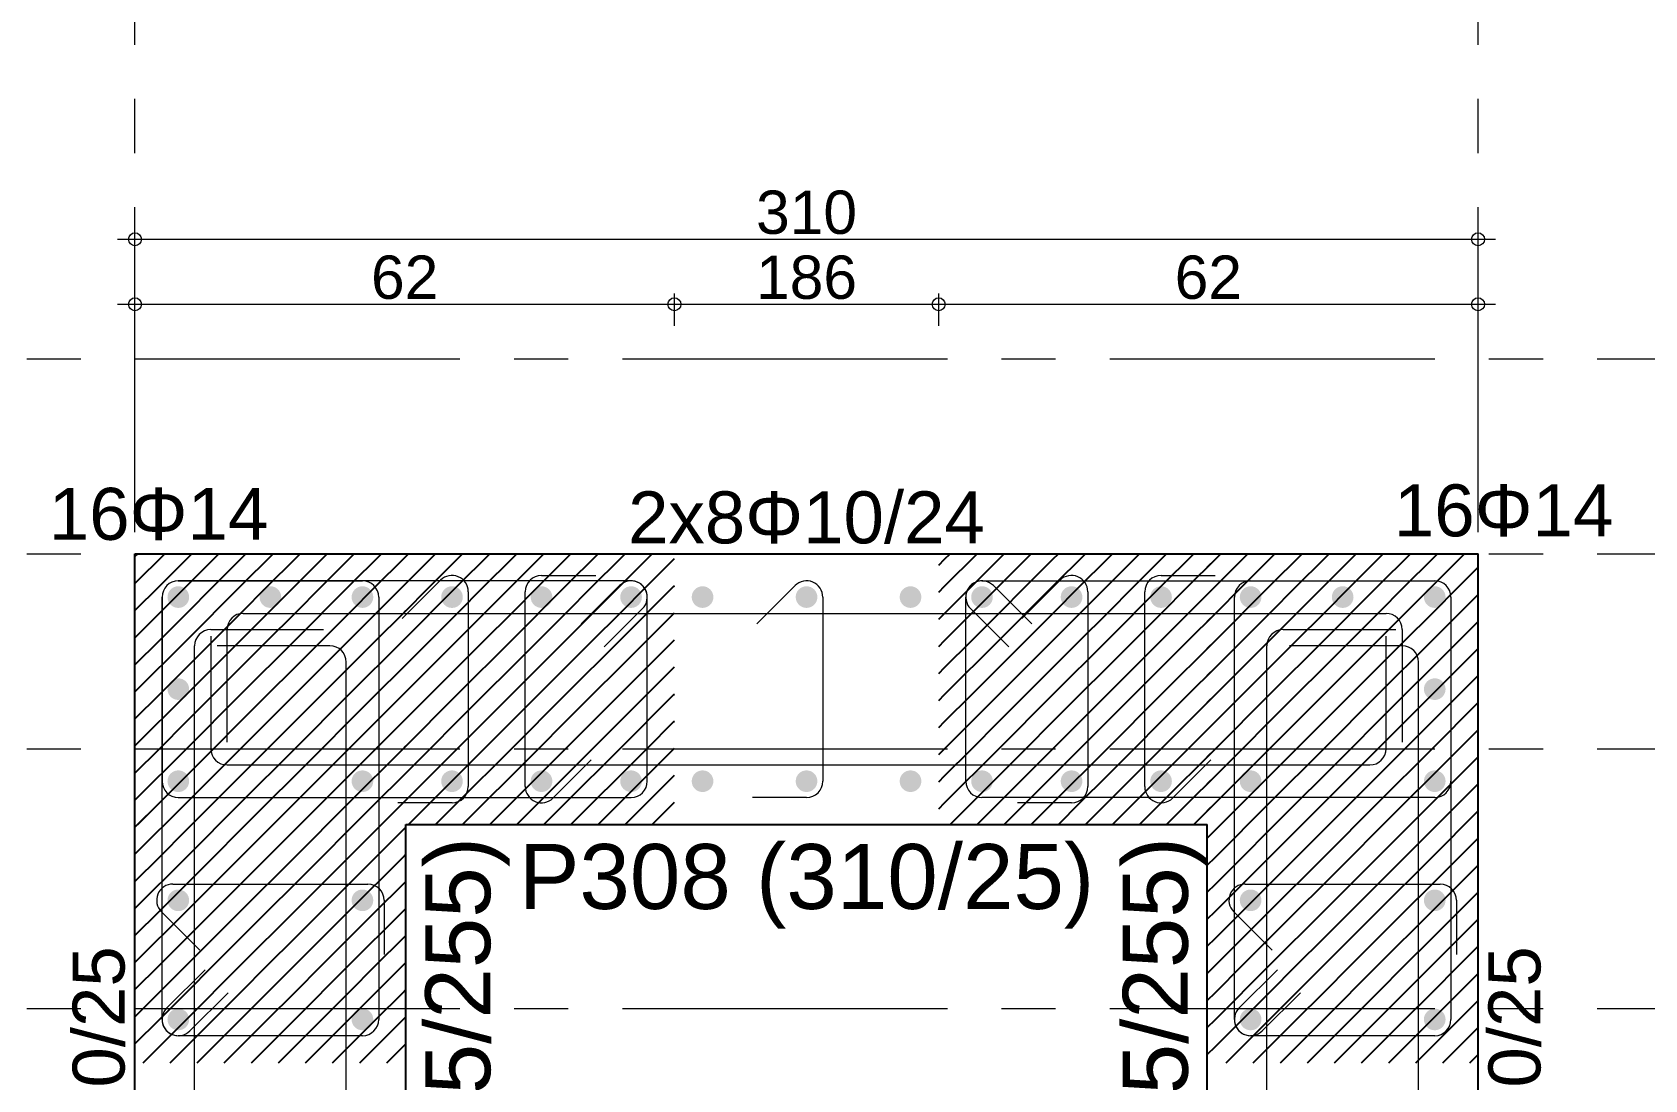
# Model space of a CAD drawing. Header units: millimetres. Extents: x 2232 to 85269, y -3593 to 5869.
# Drawn here: x 34638 to 35010.2, y 4616.7 to 4858.6 of the extents above; entities that cross this region are included whole.
import ezdxf

# ---------------------------------------------------------------- set-up
doc = ezdxf.new("R2010")
doc.units = ezdxf.units.MM
doc.linetypes.add('CENTER2', pattern=[112.5, 75, -12.5, 12.5, -12.5])
doc.linetypes.add('DASHDOT2', pattern=[12.7, 6.35, -3.175, 0, -3.175])
doc.layers.add('aks', color=251, linetype='DASHDOT2', lineweight=35)
for name, color, linetype in [('Donatı Yazısı', 7, 'Continuous'), ('Donatı Çizgisi', 7, 'Continuous'), ('Kolon', 7, 'Continuous'), ('Ölçülendirme', 7, 'Continuous')]:
    doc.layers.add(name, color=color, linetype=linetype)
doc.styles.add('arial_1_18', font='arial.ttf', dxfattribs={"height": 0.2})

# ---------------------------------------------------------------- blocks, each defined once
blk = doc.blocks.new('IDE999Entity7000')
at = {"layer": 'aks', "color": 250, "linetype": 'CENTER2', "lineweight": 5}
blk.add_lwpolyline([(26135.63, 200), (26135.63, 2530)], dxfattribs=at)
blk = doc.blocks.new('IDE999Entity7002')
at = {"layer": 'aks', "color": 250, "linetype": 'CENTER2', "lineweight": 5}
blk.add_lwpolyline([(25825.63, 200), (25825.63, 2530)], dxfattribs=at)
blk = doc.blocks.new('IDE999Entity7029')
at = {"layer": 'aks', "color": 250, "linetype": 'CENTER2', "lineweight": 5}
blk.add_lwpolyline([(24025.63, 1725), (27285.63, 1725)], dxfattribs=at)
blk = doc.blocks.new('IDE999Entity7031')
at = {"layer": 'aks', "color": 250, "linetype": 'CENTER2', "lineweight": 5}
blk.add_lwpolyline([(24025.63, 1770), (27285.63, 1770)], dxfattribs=at)
blk = doc.blocks.new('IDE999Entity7032')
at = {"layer": 'aks', "color": 250, "linetype": 'CENTER2', "lineweight": 5}
blk.add_lwpolyline([(24025.63, 1665), (27285.63, 1665)], dxfattribs=at)
blk = doc.blocks.new('IDE999Entity7033')
at = {"layer": 'aks', "color": 250, "linetype": 'CENTER2', "lineweight": 5}
blk.add_lwpolyline([(24025.63, 1815), (27285.63, 1815)], dxfattribs=at)

msp = doc.modelspace()

# ---------------------------------------------------------------- hatches: boundary and pattern name
at = {"layer": 'Donatı Çizgisi', "linetype": 'Continuous', "lineweight": 5}
h = msp.add_hatch(color=5, dxfattribs=at)
edge = h.paths.add_edge_path(flags=0)
edge.add_arc((34671.73, 4728.17), 2.5, 0, 360)
h = msp.add_hatch(color=5, dxfattribs=at)
edge = h.paths.add_edge_path(flags=0)
edge.add_arc((34692.98, 4728.17), 2.5, 0, 360)
h = msp.add_hatch(color=5, dxfattribs=at)
edge = h.paths.add_edge_path(flags=0)
edge.add_arc((34714.23, 4728.17), 2.5, 0, 360)
h = msp.add_hatch(color=5, dxfattribs=at)
edge = h.paths.add_edge_path(flags=0)
edge.add_arc((34734.9, 4728.17), 2.5, 0, 360)
h = msp.add_hatch(color=5, dxfattribs=at)
edge = h.paths.add_edge_path(flags=0)
edge.add_arc((34755.56, 4728.17), 2.5, 0, 360)
h = msp.add_hatch(color=5, dxfattribs=at)
edge = h.paths.add_edge_path(flags=0)
edge.add_arc((34776.23, 4728.17), 2.5, 0, 360)
h = msp.add_hatch(color=5, dxfattribs=at)
edge = h.paths.add_edge_path(flags=0)
edge.add_arc((34792.73, 4728.17), 2.5, 0, 360)
h = msp.add_hatch(color=5, dxfattribs=at)
edge = h.paths.add_edge_path(flags=0)
edge.add_arc((34816.73, 4728.17), 2.5, 0, 360)
h = msp.add_hatch(color=5, dxfattribs=at)
edge = h.paths.add_edge_path(flags=0)
edge.add_arc((34840.73, 4728.17), 2.5, 0, 360)
h = msp.add_hatch(color=5, dxfattribs=at)
edge = h.paths.add_edge_path(flags=0)
edge.add_arc((34857.23, 4728.17), 2.5, 0, 360)
h = msp.add_hatch(color=5, dxfattribs=at)
edge = h.paths.add_edge_path(flags=0)
edge.add_arc((34877.9, 4728.17), 2.5, 0, 360)
h = msp.add_hatch(color=5, dxfattribs=at)
edge = h.paths.add_edge_path(flags=0)
edge.add_arc((34898.56, 4728.17), 2.5, 0, 360)
h = msp.add_hatch(color=5, dxfattribs=at)
edge = h.paths.add_edge_path(flags=0)
edge.add_arc((34919.23, 4728.17), 2.5, 0, 360)
h = msp.add_hatch(color=5, dxfattribs=at)
edge = h.paths.add_edge_path(flags=0)
edge.add_arc((34940.48, 4728.17), 2.5, 0, 360)
h = msp.add_hatch(color=5, dxfattribs=at)
edge = h.paths.add_edge_path(flags=0)
edge.add_arc((34961.73, 4728.17), 2.5, 0, 360)
h = msp.add_hatch(color=5, dxfattribs=at)
edge = h.paths.add_edge_path(flags=0)
edge.add_arc((34671.73, 4706.92), 2.5, 0, 360)
h = msp.add_hatch(color=5, dxfattribs=at)
edge = h.paths.add_edge_path(flags=0)
edge.add_arc((34961.73, 4706.92), 2.5, 0, 360)
h = msp.add_hatch(color=5, dxfattribs=at)
edge = h.paths.add_edge_path(flags=0)
edge.add_arc((34671.73, 4685.67), 2.5, 0, 360)
h = msp.add_hatch(color=5, dxfattribs=at)
edge = h.paths.add_edge_path(flags=0)
edge.add_arc((34714.23, 4685.67), 2.5, 0, 360)
h = msp.add_hatch(color=5, dxfattribs=at)
edge = h.paths.add_edge_path(flags=0)
edge.add_arc((34734.9, 4685.67), 2.5, 0, 360)
h = msp.add_hatch(color=5, dxfattribs=at)
edge = h.paths.add_edge_path(flags=0)
edge.add_arc((34755.56, 4685.67), 2.5, 0, 360)
h = msp.add_hatch(color=5, dxfattribs=at)
edge = h.paths.add_edge_path(flags=0)
edge.add_arc((34776.23, 4685.67), 2.5, 0, 360)
h = msp.add_hatch(color=5, dxfattribs=at)
edge = h.paths.add_edge_path(flags=0)
edge.add_arc((34792.73, 4685.67), 2.5, 0, 360)
h = msp.add_hatch(color=5, dxfattribs=at)
edge = h.paths.add_edge_path(flags=0)
edge.add_arc((34816.73, 4685.67), 2.5, 0, 360)
h = msp.add_hatch(color=5, dxfattribs=at)
edge = h.paths.add_edge_path(flags=0)
edge.add_arc((34840.73, 4685.67), 2.5, 0, 360)
h = msp.add_hatch(color=5, dxfattribs=at)
edge = h.paths.add_edge_path(flags=0)
edge.add_arc((34857.23, 4685.67), 2.5, 0, 360)
h = msp.add_hatch(color=5, dxfattribs=at)
edge = h.paths.add_edge_path(flags=0)
edge.add_arc((34877.9, 4685.67), 2.5, 0, 360)
h = msp.add_hatch(color=5, dxfattribs=at)
edge = h.paths.add_edge_path(flags=0)
edge.add_arc((34898.56, 4685.67), 2.5, 0, 360)
h = msp.add_hatch(color=5, dxfattribs=at)
edge = h.paths.add_edge_path(flags=0)
edge.add_arc((34919.23, 4685.67), 2.5, 0, 360)
h = msp.add_hatch(color=5, dxfattribs=at)
edge = h.paths.add_edge_path(flags=0)
edge.add_arc((34961.73, 4685.67), 2.5, 0, 360)
h = msp.add_hatch(color=5, dxfattribs=at)
edge = h.paths.add_edge_path(flags=0)
edge.add_arc((34671.73, 4658.17), 2.5, 0, 360)
h = msp.add_hatch(color=5, dxfattribs=at)
edge = h.paths.add_edge_path(flags=0)
edge.add_arc((34714.23, 4658.17), 2.5, 0, 360)
h = msp.add_hatch(color=5, dxfattribs=at)
edge = h.paths.add_edge_path(flags=0)
edge.add_arc((34919.23, 4658.17), 2.5, 0, 360)
h = msp.add_hatch(color=5, dxfattribs=at)
edge = h.paths.add_edge_path(flags=0)
edge.add_arc((34961.73, 4658.17), 2.5, 0, 360)
h = msp.add_hatch(color=5, dxfattribs=at)
edge = h.paths.add_edge_path(flags=0)
edge.add_arc((34671.73, 4630.67), 2.5, 0, 360)
h = msp.add_hatch(color=5, dxfattribs=at)
edge = h.paths.add_edge_path(flags=0)
edge.add_arc((34714.23, 4630.67), 2.5, 0, 360)
h = msp.add_hatch(color=5, dxfattribs=at)
edge = h.paths.add_edge_path(flags=0)
edge.add_arc((34919.23, 4630.67), 2.5, 0, 360)
h = msp.add_hatch(color=5, dxfattribs=at)
edge = h.paths.add_edge_path(flags=0)
edge.add_arc((34961.73, 4630.67), 2.5, 0, 360)

# ---------------------------------------------------------------- linework, layer by layer
at = {"layer": 'Donatı Çizgisi', "color": 5, "linetype": 'Continuous', "lineweight": 5}
for points in [[(34776.23, 4731.92), (34671.73, 4731.92)], [(34671.73, 4731.92), (34714.23, 4731.92)], [(34773.58, 4730.82), (34764.74, 4721.98)], [(34857.23, 4731.92), (34961.73, 4731.92)], [(34859.88, 4730.82), (34868.72, 4721.98)], [(34919.23, 4731.92), (34961.73, 4731.92)], [(34667.98, 4728.17), (34667.98, 4685.67)], [(34667.98, 4630.67), (34667.98, 4728.17)], [(34717.98, 4728.17), (34717.98, 4630.67)], [(34779.98, 4685.67), (34779.98, 4728.17)], [(34853.48, 4685.67), (34853.48, 4728.17)], [(34915.48, 4630.67), (34915.48, 4728.17)], [(34965.48, 4728.17), (34965.48, 4685.67)], [(34965.48, 4728.17), (34965.48, 4630.67)], [(34770.04, 4716.67), (34778.88, 4725.51)], [(34863.42, 4716.67), (34854.58, 4725.51)], [(34671.73, 4681.92), (34776.23, 4681.92)], [(34961.73, 4681.92), (34857.23, 4681.92)], [(34669.08, 4633.32), (34677.92, 4642.16)], [(34916.58, 4633.32), (34925.42, 4642.16)], [(34683.22, 4636.85), (34674.38, 4628.01)], [(34930.72, 4636.85), (34921.88, 4628.01)], [(34714.23, 4626.92), (34671.73, 4626.92)], [(34961.73, 4626.92), (34919.23, 4626.92)]]:
    msp.add_lwpolyline(points, dxfattribs=at)
at = {"layer": 'Donatı Çizgisi', "color": 1, "linetype": 'Continuous', "lineweight": 5}
for points in [[(34723.41, 4723.23), (34732.24, 4732.07)], [(34755.56, 4733.17), (34768.06, 4733.17)], [(34805.24, 4721.98), (34814.08, 4730.82)], [(34866.41, 4723.23), (34875.24, 4732.07)], [(34898.56, 4733.17), (34911.06, 4733.17)], [(34738.65, 4729.42), (34738.65, 4684.42)], [(34751.81, 4684.42), (34751.81, 4729.42)], [(34820.48, 4728.17), (34820.48, 4685.67)], [(34881.65, 4729.42), (34881.65, 4684.42)], [(34894.81, 4684.42), (34894.81, 4729.42)], [(34686.73, 4724.42), (34950.48, 4724.42)], [(34679.23, 4720.67), (34705.23, 4720.67)], [(34682.98, 4694.67), (34682.98, 4720.67)], [(34926.73, 4720.67), (34952.73, 4720.67)], [(34954.23, 4720.67), (34954.23, 4694.67)], [(34675.48, 4504.42), (34675.48, 4716.92)], [(34679.23, 4719.17), (34679.23, 4693.17)], [(34706.73, 4716.92), (34680.73, 4716.92)], [(34922.98, 4504.42), (34922.98, 4716.92)], [(34954.23, 4716.92), (34928.23, 4716.92)], [(34950.48, 4693.17), (34950.48, 4719.17)], [(34710.48, 4500.67), (34710.48, 4713.17)], [(34957.98, 4500.67), (34957.98, 4713.17)], [(34767.05, 4690.6), (34758.21, 4681.76)], [(34910.05, 4690.6), (34901.21, 4681.76)], [(34682.98, 4689.42), (34946.73, 4689.42)], [(34734.9, 4680.67), (34722.4, 4680.67)], [(34816.73, 4681.92), (34804.23, 4681.92)], [(34877.9, 4680.67), (34865.4, 4680.67)], [(34670.48, 4661.92), (34715.48, 4661.92)], [(34917.98, 4661.92), (34962.98, 4661.92)], [(34719.23, 4658.17), (34719.23, 4645.67)], [(34966.73, 4658.17), (34966.73, 4645.67)], [(34676.67, 4646.67), (34667.83, 4655.51)], [(34924.17, 4646.67), (34915.33, 4655.51)]]:
    msp.add_lwpolyline(points, dxfattribs=at)
at = {"layer": 'Donatı Çizgisi', "color": 5, "linetype": 'Continuous', "lineweight": 5}
for centre, start, end in [((34671.73, 4728.17), 90, 180), ((34671.73, 4728.17), 90, 180), ((34714.23, 4728.17), 0, 90), ((34776.23, 4728.17), 0, 135), ((34776.23, 4728.17), 315, 90), ((34857.23, 4728.17), 90, 225), ((34857.23, 4728.17), 45, 180), ((34919.23, 4728.17), 90, 180), ((34961.73, 4728.17), 0, 90), ((34961.73, 4728.17), 0, 90), ((34671.73, 4685.67), 180, 270), ((34776.23, 4685.67), 270, 0), ((34857.23, 4685.67), 180, 270), ((34961.73, 4685.67), 270, 0), ((34671.73, 4630.67), 135, 270), ((34671.73, 4630.67), 180, 315), ((34714.23, 4630.67), 270, 0), ((34919.23, 4630.67), 135, 270), ((34919.23, 4630.67), 180, 315), ((34961.73, 4630.67), 270, 0)]:
    msp.add_arc(centre, 3.75, start, end, dxfattribs=at)
at = {"layer": 'Donatı Çizgisi', "color": 1, "linetype": 'Continuous', "lineweight": 5}
for centre, start, end in [((34734.9, 4729.42), 0, 135), ((34755.56, 4729.42), 90, 180), ((34816.73, 4728.17), 0, 135), ((34877.9, 4729.42), 0, 135), ((34898.56, 4729.42), 90, 180), ((34686.73, 4720.67), 90, 180), ((34950.48, 4720.67), 0, 90), ((34679.23, 4716.92), 90, 180), ((34926.73, 4716.92), 90, 180), ((34706.73, 4713.17), 0, 90), ((34954.23, 4713.17), 0, 90), ((34682.98, 4693.17), 180, 270), ((34946.73, 4693.17), 270, 0), ((34734.9, 4684.42), 270, 0), ((34755.56, 4684.42), 180, 315), ((34816.73, 4685.67), 270, 0), ((34877.9, 4684.42), 270, 0), ((34898.56, 4684.42), 180, 315), ((34670.48, 4658.17), 90, 225), ((34715.48, 4658.17), 0, 90), ((34917.98, 4658.17), 90, 225), ((34962.98, 4658.17), 0, 90)]:
    msp.add_arc(centre, 3.75, start, end, dxfattribs=at)
at = {"layer": 'Kolon', "color": 251, "linetype": 'Continuous', "lineweight": -3}
for points in [[(34661.73, 4731.3), (34668.6, 4738.17)], [(34661.73, 4737.55), (34662.35, 4738.17)], [(34661.73, 4731.3), (34668.6, 4738.17)], [(34661.73, 4737.55), (34662.35, 4738.17)], [(34673.6, 4730.67), (34681.1, 4738.17)], [(34673.6, 4736.92), (34674.85, 4738.17)], [(34673.6, 4730.67), (34681.1, 4738.17)], [(34673.6, 4736.92), (34674.85, 4738.17)], [(34686.1, 4730.67), (34693.6, 4738.17)], [(34686.1, 4736.92), (34687.35, 4738.17)], [(34686.1, 4730.67), (34693.6, 4738.17)], [(34686.1, 4736.92), (34687.35, 4738.17)], [(34698.6, 4730.67), (34706.1, 4738.17)], [(34698.6, 4736.92), (34699.85, 4738.17)], [(34698.6, 4730.67), (34706.1, 4738.17)], [(34698.6, 4736.92), (34699.85, 4738.17)], [(34711.1, 4730.67), (34718.6, 4738.17)], [(34711.1, 4736.92), (34712.35, 4738.17)], [(34711.1, 4730.67), (34718.6, 4738.17)], [(34711.1, 4736.92), (34712.35, 4738.17)], [(34723.6, 4730.67), (34731.1, 4738.17)], [(34723.6, 4736.92), (34724.85, 4738.17)], [(34736.1, 4730.67), (34743.6, 4738.17)], [(34736.1, 4736.92), (34737.35, 4738.17)], [(34748.6, 4730.67), (34756.1, 4738.17)], [(34748.6, 4736.92), (34749.85, 4738.17)], [(34761.1, 4730.67), (34768.6, 4738.17)], [(34761.1, 4736.92), (34762.35, 4738.17)], [(34773.6, 4730.67), (34781.1, 4738.17)], [(34773.6, 4736.92), (34774.85, 4738.17)], [(34848.6, 4730.67), (34856.1, 4738.17)], [(34848.6, 4736.92), (34849.85, 4738.17)], [(34861.1, 4730.67), (34868.6, 4738.17)], [(34861.1, 4736.92), (34862.35, 4738.17)], [(34873.6, 4730.67), (34881.1, 4738.17)], [(34873.6, 4736.92), (34874.85, 4738.17)], [(34886.1, 4730.67), (34893.6, 4738.17)], [(34886.1, 4736.92), (34887.35, 4738.17)], [(34898.6, 4730.67), (34906.1, 4738.17)], [(34898.6, 4736.92), (34899.85, 4738.17)], [(34911.1, 4730.67), (34918.6, 4738.17)], [(34911.1, 4736.92), (34912.35, 4738.17)], [(34911.1, 4730.67), (34918.6, 4738.17)], [(34911.1, 4736.92), (34912.35, 4738.17)], [(34923.6, 4730.67), (34931.1, 4738.17)], [(34923.6, 4736.92), (34924.85, 4738.17)], [(34923.6, 4730.67), (34931.1, 4738.17)], [(34923.6, 4736.92), (34924.85, 4738.17)], [(34936.1, 4730.67), (34943.6, 4738.17)], [(34936.1, 4736.92), (34937.35, 4738.17)], [(34936.1, 4730.67), (34943.6, 4738.17)], [(34936.1, 4736.92), (34937.35, 4738.17)], [(34948.6, 4730.67), (34956.1, 4738.17)], [(34948.6, 4736.92), (34949.85, 4738.17)], [(34948.6, 4730.67), (34956.1, 4738.17)], [(34948.6, 4736.92), (34949.85, 4738.17)], [(34961.1, 4730.67), (34968.6, 4738.17)], [(34961.1, 4736.92), (34962.35, 4738.17)], [(34961.1, 4730.67), (34968.6, 4738.17)], [(34961.1, 4736.92), (34962.35, 4738.17)], [(34667.35, 4730.67), (34673.6, 4736.92)], [(34667.35, 4730.67), (34673.6, 4736.92)], [(34679.85, 4730.67), (34686.1, 4736.92)], [(34679.85, 4730.67), (34686.1, 4736.92)], [(34692.35, 4730.67), (34698.6, 4736.92)], [(34692.35, 4730.67), (34698.6, 4736.92)], [(34704.85, 4730.67), (34711.1, 4736.92)], [(34704.85, 4730.67), (34711.1, 4736.92)], [(34717.35, 4730.67), (34723.6, 4736.92)], [(34717.35, 4730.67), (34723.6, 4736.92)], [(34723.6, 4736.92), (34724.23, 4737.55)], [(34729.85, 4730.67), (34736.1, 4736.92)], [(34742.35, 4730.67), (34748.6, 4736.92)], [(34754.85, 4730.67), (34761.1, 4736.92)], [(34767.35, 4730.67), (34773.6, 4736.92)], [(34779.85, 4730.67), (34786.1, 4736.92)], [(34786.1, 4736.92), (34786.23, 4737.05)], [(34847.23, 4735.55), (34848.6, 4736.92)], [(34854.85, 4730.67), (34861.1, 4736.92)], [(34867.35, 4730.67), (34873.6, 4736.92)], [(34879.85, 4730.67), (34886.1, 4736.92)], [(34892.35, 4730.67), (34898.6, 4736.92)], [(34904.85, 4730.67), (34911.1, 4736.92)], [(34909.23, 4735.05), (34911.1, 4736.92)], [(34917.35, 4730.67), (34923.6, 4736.92)], [(34917.35, 4730.67), (34923.6, 4736.92)], [(34929.85, 4730.67), (34936.1, 4736.92)], [(34929.85, 4730.67), (34936.1, 4736.92)], [(34942.35, 4730.67), (34948.6, 4736.92)], [(34942.35, 4730.67), (34948.6, 4736.92)], [(34954.85, 4730.67), (34961.1, 4736.92)], [(34954.85, 4730.67), (34961.1, 4736.92)], [(34967.35, 4730.67), (34971.73, 4735.05)], [(34967.35, 4730.67), (34971.73, 4735.05)], [(34661.73, 4718.8), (34673.6, 4730.67)], [(34661.73, 4725.05), (34667.35, 4730.67)], [(34661.73, 4718.8), (34673.6, 4730.67)], [(34661.73, 4725.05), (34667.35, 4730.67)], [(34673.6, 4718.17), (34686.1, 4730.67)], [(34673.6, 4724.42), (34679.85, 4730.67)], [(34673.6, 4718.17), (34686.1, 4730.67)], [(34673.6, 4724.42), (34679.85, 4730.67)], [(34686.1, 4718.17), (34698.6, 4730.67)], [(34686.1, 4724.42), (34692.35, 4730.67)], [(34686.1, 4718.17), (34698.6, 4730.67)], [(34686.1, 4724.42), (34692.35, 4730.67)], [(34698.6, 4718.17), (34711.1, 4730.67)], [(34698.6, 4724.42), (34704.85, 4730.67)], [(34698.6, 4718.17), (34711.1, 4730.67)], [(34698.6, 4724.42), (34704.85, 4730.67)], [(34711.1, 4718.17), (34723.6, 4730.67)], [(34711.1, 4724.42), (34717.35, 4730.67)], [(34711.1, 4718.17), (34723.6, 4730.67)], [(34711.1, 4724.42), (34717.35, 4730.67)], [(34723.6, 4730.67), (34724.23, 4731.3)], [(34723.6, 4718.17), (34736.1, 4730.67)], [(34723.6, 4724.42), (34729.85, 4730.67)], [(34736.1, 4718.17), (34748.6, 4730.67)], [(34736.1, 4724.42), (34742.35, 4730.67)], [(34748.6, 4718.17), (34761.1, 4730.67)], [(34748.6, 4724.42), (34754.85, 4730.67)], [(34761.1, 4718.17), (34773.6, 4730.67)], [(34761.1, 4724.42), (34767.35, 4730.67)], [(34773.6, 4718.17), (34786.1, 4730.67)], [(34773.6, 4724.42), (34779.85, 4730.67)], [(34786.1, 4730.67), (34786.23, 4730.8)], [(34847.23, 4729.3), (34848.6, 4730.67)], [(34848.6, 4718.17), (34861.1, 4730.67)], [(34848.6, 4724.42), (34854.85, 4730.67)], [(34861.1, 4718.17), (34873.6, 4730.67)], [(34861.1, 4724.42), (34867.35, 4730.67)], [(34873.6, 4718.17), (34886.1, 4730.67)], [(34873.6, 4724.42), (34879.85, 4730.67)], [(34886.1, 4718.17), (34898.6, 4730.67)], [(34886.1, 4724.42), (34892.35, 4730.67)], [(34898.6, 4718.17), (34911.1, 4730.67)], [(34898.6, 4724.42), (34904.85, 4730.67)], [(34909.23, 4728.8), (34911.1, 4730.67)], [(34911.1, 4718.17), (34923.6, 4730.67)], [(34911.1, 4724.42), (34917.35, 4730.67)], [(34911.1, 4718.17), (34923.6, 4730.67)], [(34911.1, 4724.42), (34917.35, 4730.67)], [(34923.6, 4718.17), (34936.1, 4730.67)], [(34923.6, 4724.42), (34929.85, 4730.67)], [(34923.6, 4718.17), (34936.1, 4730.67)], [(34923.6, 4724.42), (34929.85, 4730.67)], [(34936.1, 4718.17), (34948.6, 4730.67)], [(34936.1, 4724.42), (34942.35, 4730.67)], [(34936.1, 4718.17), (34948.6, 4730.67)], [(34936.1, 4724.42), (34942.35, 4730.67)], [(34948.6, 4718.17), (34961.1, 4730.67)], [(34948.6, 4724.42), (34954.85, 4730.67)], [(34948.6, 4718.17), (34961.1, 4730.67)], [(34948.6, 4724.42), (34954.85, 4730.67)], [(34961.1, 4724.42), (34967.35, 4730.67)], [(34961.1, 4724.42), (34967.35, 4730.67)], [(34961.1, 4718.17), (34971.73, 4728.8)], [(34961.1, 4718.17), (34971.73, 4728.8)], [(34667.35, 4718.17), (34673.6, 4724.42)], [(34667.35, 4718.17), (34673.6, 4724.42)], [(34679.85, 4718.17), (34686.1, 4724.42)], [(34679.85, 4718.17), (34686.1, 4724.42)], [(34692.35, 4718.17), (34698.6, 4724.42)], [(34692.35, 4718.17), (34698.6, 4724.42)], [(34704.85, 4718.17), (34711.1, 4724.42)], [(34704.85, 4718.17), (34711.1, 4724.42)], [(34717.35, 4718.17), (34723.6, 4724.42)], [(34717.35, 4718.17), (34723.6, 4724.42)], [(34723.6, 4724.42), (34724.23, 4725.05)], [(34729.85, 4718.17), (34736.1, 4724.42)], [(34742.35, 4718.17), (34748.6, 4724.42)], [(34754.85, 4718.17), (34761.1, 4724.42)], [(34767.35, 4718.17), (34773.6, 4724.42)], [(34779.85, 4718.17), (34786.1, 4724.42)], [(34786.1, 4724.42), (34786.23, 4724.55)], [(34847.23, 4723.05), (34848.6, 4724.42)], [(34854.85, 4718.17), (34861.1, 4724.42)], [(34867.35, 4718.17), (34873.6, 4724.42)], [(34879.85, 4718.17), (34886.1, 4724.42)], [(34892.35, 4718.17), (34898.6, 4724.42)], [(34904.85, 4718.17), (34911.1, 4724.42)], [(34909.23, 4722.55), (34911.1, 4724.42)], [(34917.35, 4718.17), (34923.6, 4724.42)], [(34917.35, 4718.17), (34923.6, 4724.42)], [(34929.85, 4718.17), (34936.1, 4724.42)], [(34929.85, 4718.17), (34936.1, 4724.42)], [(34942.35, 4718.17), (34948.6, 4724.42)], [(34942.35, 4718.17), (34948.6, 4724.42)], [(34954.85, 4718.17), (34961.1, 4724.42)], [(34954.85, 4718.17), (34961.1, 4724.42)], [(34967.35, 4718.17), (34971.73, 4722.55)], [(34967.35, 4718.17), (34971.73, 4722.55)], [(34661.73, 4706.3), (34673.6, 4718.17)], [(34661.73, 4712.55), (34667.35, 4718.17)], [(34661.73, 4706.3), (34673.6, 4718.17)], [(34661.73, 4712.55), (34667.35, 4718.17)], [(34673.6, 4705.67), (34686.1, 4718.17)], [(34673.6, 4711.92), (34679.85, 4718.17)], [(34673.6, 4705.67), (34686.1, 4718.17)], [(34673.6, 4711.92), (34679.85, 4718.17)], [(34686.1, 4705.67), (34698.6, 4718.17)], [(34686.1, 4711.92), (34692.35, 4718.17)], [(34686.1, 4705.67), (34698.6, 4718.17)], [(34686.1, 4711.92), (34692.35, 4718.17)], [(34698.6, 4705.67), (34711.1, 4718.17)], [(34698.6, 4711.92), (34704.85, 4718.17)], [(34698.6, 4705.67), (34711.1, 4718.17)], [(34698.6, 4711.92), (34704.85, 4718.17)], [(34711.1, 4705.67), (34723.6, 4718.17)], [(34711.1, 4711.92), (34717.35, 4718.17)], [(34711.1, 4705.67), (34723.6, 4718.17)], [(34711.1, 4711.92), (34717.35, 4718.17)], [(34723.6, 4718.17), (34724.23, 4718.8)], [(34723.6, 4705.67), (34736.1, 4718.17)], [(34723.6, 4711.92), (34729.85, 4718.17)], [(34736.1, 4705.67), (34748.6, 4718.17)], [(34736.1, 4711.92), (34742.35, 4718.17)], [(34748.6, 4705.67), (34761.1, 4718.17)], [(34748.6, 4711.92), (34754.85, 4718.17)], [(34761.1, 4705.67), (34773.6, 4718.17)], [(34761.1, 4711.92), (34767.35, 4718.17)], [(34773.6, 4705.67), (34786.1, 4718.17)], [(34773.6, 4711.92), (34779.85, 4718.17)], [(34786.1, 4718.17), (34786.23, 4718.3)], [(34847.23, 4716.8), (34848.6, 4718.17)], [(34848.6, 4705.67), (34861.1, 4718.17)], [(34848.6, 4711.92), (34854.85, 4718.17)], [(34861.1, 4705.67), (34873.6, 4718.17)], [(34861.1, 4711.92), (34867.35, 4718.17)], [(34873.6, 4705.67), (34886.1, 4718.17)], [(34873.6, 4711.92), (34879.85, 4718.17)], [(34886.1, 4705.67), (34898.6, 4718.17)], [(34886.1, 4711.92), (34892.35, 4718.17)], [(34898.6, 4705.67), (34911.1, 4718.17)], [(34898.6, 4711.92), (34904.85, 4718.17)], [(34909.23, 4716.3), (34911.1, 4718.17)], [(34911.1, 4705.67), (34923.6, 4718.17)], [(34911.1, 4711.92), (34917.35, 4718.17)], [(34911.1, 4705.67), (34923.6, 4718.17)], [(34911.1, 4711.92), (34917.35, 4718.17)], [(34923.6, 4705.67), (34936.1, 4718.17)], [(34923.6, 4711.92), (34929.85, 4718.17)], [(34923.6, 4705.67), (34936.1, 4718.17)], [(34923.6, 4711.92), (34929.85, 4718.17)], [(34936.1, 4705.67), (34948.6, 4718.17)], [(34936.1, 4711.92), (34942.35, 4718.17)], [(34936.1, 4705.67), (34948.6, 4718.17)], [(34936.1, 4711.92), (34942.35, 4718.17)], [(34948.6, 4705.67), (34961.1, 4718.17)], [(34948.6, 4711.92), (34954.85, 4718.17)], [(34948.6, 4705.67), (34961.1, 4718.17)], [(34948.6, 4711.92), (34954.85, 4718.17)], [(34961.1, 4711.92), (34967.35, 4718.17)], [(34961.1, 4711.92), (34967.35, 4718.17)], [(34961.1, 4705.67), (34971.73, 4716.3)], [(34961.1, 4705.67), (34971.73, 4716.3)], [(34667.35, 4705.67), (34673.6, 4711.92)], [(34667.35, 4705.67), (34673.6, 4711.92)], [(34679.85, 4705.67), (34686.1, 4711.92)], [(34679.85, 4705.67), (34686.1, 4711.92)], [(34692.35, 4705.67), (34698.6, 4711.92)], [(34692.35, 4705.67), (34698.6, 4711.92)], [(34704.85, 4705.67), (34711.1, 4711.92)], [(34704.85, 4705.67), (34711.1, 4711.92)], [(34717.35, 4705.67), (34723.6, 4711.92)], [(34717.35, 4705.67), (34723.6, 4711.92)], [(34723.6, 4711.92), (34724.23, 4712.55)], [(34729.85, 4705.67), (34736.1, 4711.92)], [(34742.35, 4705.67), (34748.6, 4711.92)], [(34754.85, 4705.67), (34761.1, 4711.92)], [(34767.35, 4705.67), (34773.6, 4711.92)], [(34779.85, 4705.67), (34786.1, 4711.92)], [(34786.1, 4711.92), (34786.23, 4712.05)], [(34847.23, 4710.55), (34848.6, 4711.92)], [(34854.85, 4705.67), (34861.1, 4711.92)], [(34867.35, 4705.67), (34873.6, 4711.92)], [(34879.85, 4705.67), (34886.1, 4711.92)], [(34892.35, 4705.67), (34898.6, 4711.92)], [(34904.85, 4705.67), (34911.1, 4711.92)], [(34909.23, 4710.05), (34911.1, 4711.92)], [(34917.35, 4705.67), (34923.6, 4711.92)], [(34917.35, 4705.67), (34923.6, 4711.92)], [(34929.85, 4705.67), (34936.1, 4711.92)], [(34929.85, 4705.67), (34936.1, 4711.92)], [(34942.35, 4705.67), (34948.6, 4711.92)], [(34942.35, 4705.67), (34948.6, 4711.92)], [(34954.85, 4705.67), (34961.1, 4711.92)], [(34954.85, 4705.67), (34961.1, 4711.92)], [(34967.35, 4705.67), (34971.73, 4710.05)], [(34967.35, 4705.67), (34971.73, 4710.05)], [(34661.73, 4693.8), (34673.6, 4705.67)], [(34661.73, 4700.05), (34667.35, 4705.67)], [(34661.73, 4693.8), (34673.6, 4705.67)], [(34661.73, 4700.05), (34667.35, 4705.67)], [(34673.6, 4693.17), (34686.1, 4705.67)], [(34673.6, 4699.42), (34679.85, 4705.67)], [(34673.6, 4693.17), (34686.1, 4705.67)], [(34673.6, 4699.42), (34679.85, 4705.67)], [(34686.1, 4693.17), (34698.6, 4705.67)], [(34686.1, 4699.42), (34692.35, 4705.67)], [(34686.1, 4693.17), (34698.6, 4705.67)], [(34686.1, 4699.42), (34692.35, 4705.67)], [(34698.6, 4693.17), (34711.1, 4705.67)], [(34698.6, 4699.42), (34704.85, 4705.67)], [(34698.6, 4693.17), (34711.1, 4705.67)], [(34698.6, 4699.42), (34704.85, 4705.67)], [(34711.1, 4693.17), (34723.6, 4705.67)], [(34711.1, 4699.42), (34717.35, 4705.67)], [(34711.1, 4693.17), (34723.6, 4705.67)], [(34711.1, 4699.42), (34717.35, 4705.67)], [(34723.6, 4705.67), (34724.23, 4706.3)], [(34723.6, 4693.17), (34736.1, 4705.67)], [(34723.6, 4699.42), (34729.85, 4705.67)], [(34736.1, 4693.17), (34748.6, 4705.67)], [(34736.1, 4699.42), (34742.35, 4705.67)], [(34748.6, 4693.17), (34761.1, 4705.67)], [(34748.6, 4699.42), (34754.85, 4705.67)], [(34761.1, 4693.17), (34773.6, 4705.67)], [(34761.1, 4699.42), (34767.35, 4705.67)], [(34773.6, 4693.17), (34786.1, 4705.67)], [(34773.6, 4699.42), (34779.85, 4705.67)], [(34786.1, 4705.67), (34786.23, 4705.8)], [(34847.23, 4704.3), (34848.6, 4705.67)], [(34848.6, 4693.17), (34861.1, 4705.67)], [(34848.6, 4699.42), (34854.85, 4705.67)], [(34861.1, 4693.17), (34873.6, 4705.67)], [(34861.1, 4699.42), (34867.35, 4705.67)], [(34873.6, 4693.17), (34886.1, 4705.67)], [(34873.6, 4699.42), (34879.85, 4705.67)], [(34886.1, 4693.17), (34898.6, 4705.67)], [(34886.1, 4699.42), (34892.35, 4705.67)], [(34898.6, 4693.17), (34911.1, 4705.67)], [(34898.6, 4699.42), (34904.85, 4705.67)], [(34909.23, 4703.8), (34911.1, 4705.67)], [(34911.1, 4693.17), (34923.6, 4705.67)], [(34911.1, 4699.42), (34917.35, 4705.67)], [(34911.1, 4693.17), (34923.6, 4705.67)], [(34911.1, 4699.42), (34917.35, 4705.67)], [(34923.6, 4693.17), (34936.1, 4705.67)], [(34923.6, 4699.42), (34929.85, 4705.67)], [(34923.6, 4693.17), (34936.1, 4705.67)], [(34923.6, 4699.42), (34929.85, 4705.67)], [(34936.1, 4693.17), (34948.6, 4705.67)], [(34936.1, 4699.42), (34942.35, 4705.67)], [(34936.1, 4693.17), (34948.6, 4705.67)], [(34936.1, 4699.42), (34942.35, 4705.67)], [(34948.6, 4693.17), (34961.1, 4705.67)], [(34948.6, 4699.42), (34954.85, 4705.67)], [(34948.6, 4693.17), (34961.1, 4705.67)], [(34948.6, 4699.42), (34954.85, 4705.67)], [(34961.1, 4699.42), (34967.35, 4705.67)], [(34961.1, 4699.42), (34967.35, 4705.67)], [(34961.1, 4693.17), (34971.73, 4703.8)], [(34961.1, 4693.17), (34971.73, 4703.8)], [(34667.35, 4693.17), (34673.6, 4699.42)], [(34667.35, 4693.17), (34673.6, 4699.42)], [(34679.85, 4693.17), (34686.1, 4699.42)], [(34679.85, 4693.17), (34686.1, 4699.42)], [(34692.35, 4693.17), (34698.6, 4699.42)], [(34692.35, 4693.17), (34698.6, 4699.42)], [(34704.85, 4693.17), (34711.1, 4699.42)], [(34704.85, 4693.17), (34711.1, 4699.42)], [(34717.35, 4693.17), (34723.6, 4699.42)], [(34717.35, 4693.17), (34723.6, 4699.42)], [(34723.6, 4699.42), (34724.23, 4700.05)], [(34729.85, 4693.17), (34736.1, 4699.42)], [(34742.35, 4693.17), (34748.6, 4699.42)], [(34754.85, 4693.17), (34761.1, 4699.42)], [(34767.35, 4693.17), (34773.6, 4699.42)], [(34779.85, 4693.17), (34786.1, 4699.42)], [(34786.1, 4699.42), (34786.23, 4699.55)], [(34847.23, 4698.05), (34848.6, 4699.42)], [(34854.85, 4693.17), (34861.1, 4699.42)], [(34867.35, 4693.17), (34873.6, 4699.42)], [(34879.85, 4693.17), (34886.1, 4699.42)], [(34892.35, 4693.17), (34898.6, 4699.42)], [(34904.85, 4693.17), (34911.1, 4699.42)], [(34909.23, 4697.55), (34911.1, 4699.42)], [(34917.35, 4693.17), (34923.6, 4699.42)], [(34917.35, 4693.17), (34923.6, 4699.42)], [(34929.85, 4693.17), (34936.1, 4699.42)], [(34929.85, 4693.17), (34936.1, 4699.42)], [(34942.35, 4693.17), (34948.6, 4699.42)], [(34942.35, 4693.17), (34948.6, 4699.42)], [(34954.85, 4693.17), (34961.1, 4699.42)], [(34954.85, 4693.17), (34961.1, 4699.42)], [(34967.35, 4693.17), (34971.73, 4697.55)], [(34967.35, 4693.17), (34971.73, 4697.55)], [(34723.6, 4693.17), (34724.23, 4693.8)], [(34786.1, 4693.17), (34786.23, 4693.3)], [(34661.73, 4681.3), (34673.6, 4693.17)], [(34661.73, 4687.55), (34667.35, 4693.17)], [(34661.73, 4681.3), (34673.6, 4693.17)], [(34661.73, 4687.55), (34667.35, 4693.17)], [(34673.6, 4680.67), (34686.1, 4693.17)], [(34673.6, 4686.92), (34679.85, 4693.17)], [(34673.6, 4680.67), (34686.1, 4693.17)], [(34673.6, 4686.92), (34679.85, 4693.17)], [(34686.1, 4680.67), (34698.6, 4693.17)], [(34686.1, 4686.92), (34692.35, 4693.17)], [(34686.1, 4680.67), (34698.6, 4693.17)], [(34686.1, 4686.92), (34692.35, 4693.17)], [(34698.6, 4680.67), (34711.1, 4693.17)], [(34698.6, 4686.92), (34704.85, 4693.17)], [(34698.6, 4680.67), (34711.1, 4693.17)], [(34698.6, 4686.92), (34704.85, 4693.17)], [(34711.1, 4680.67), (34723.6, 4693.17)], [(34711.1, 4686.92), (34717.35, 4693.17)], [(34711.1, 4680.67), (34723.6, 4693.17)], [(34711.1, 4686.92), (34717.35, 4693.17)], [(34723.6, 4680.67), (34736.1, 4693.17)], [(34723.6, 4686.92), (34729.85, 4693.17)], [(34736.1, 4680.67), (34748.6, 4693.17)], [(34736.1, 4686.92), (34742.35, 4693.17)], [(34748.6, 4680.67), (34761.1, 4693.17)], [(34748.6, 4686.92), (34754.85, 4693.17)], [(34761.1, 4680.67), (34773.6, 4693.17)], [(34761.1, 4686.92), (34767.35, 4693.17)], [(34773.6, 4680.67), (34786.1, 4693.17)], [(34773.6, 4686.92), (34779.85, 4693.17)], [(34847.23, 4691.8), (34848.6, 4693.17)], [(34848.6, 4680.67), (34861.1, 4693.17)], [(34848.6, 4686.92), (34854.85, 4693.17)], [(34861.1, 4680.67), (34873.6, 4693.17)], [(34861.1, 4686.92), (34867.35, 4693.17)], [(34873.6, 4680.67), (34886.1, 4693.17)], [(34873.6, 4686.92), (34879.85, 4693.17)], [(34886.1, 4680.67), (34898.6, 4693.17)], [(34886.1, 4686.92), (34892.35, 4693.17)], [(34898.6, 4680.67), (34911.1, 4693.17)], [(34898.6, 4686.92), (34904.85, 4693.17)], [(34909.23, 4691.3), (34911.1, 4693.17)], [(34911.1, 4680.67), (34923.6, 4693.17)], [(34911.1, 4686.92), (34917.35, 4693.17)], [(34911.1, 4680.67), (34923.6, 4693.17)], [(34911.1, 4686.92), (34917.35, 4693.17)], [(34923.6, 4680.67), (34936.1, 4693.17)], [(34923.6, 4686.92), (34929.85, 4693.17)], [(34923.6, 4680.67), (34936.1, 4693.17)], [(34923.6, 4686.92), (34929.85, 4693.17)], [(34936.1, 4680.67), (34948.6, 4693.17)], [(34936.1, 4686.92), (34942.35, 4693.17)], [(34936.1, 4680.67), (34948.6, 4693.17)], [(34936.1, 4686.92), (34942.35, 4693.17)], [(34948.6, 4680.67), (34961.1, 4693.17)], [(34948.6, 4686.92), (34954.85, 4693.17)], [(34948.6, 4680.67), (34961.1, 4693.17)], [(34948.6, 4686.92), (34954.85, 4693.17)], [(34961.1, 4686.92), (34967.35, 4693.17)], [(34961.1, 4686.92), (34967.35, 4693.17)], [(34961.1, 4680.67), (34971.73, 4691.3)], [(34961.1, 4680.67), (34971.73, 4691.3)], [(34667.35, 4680.67), (34673.6, 4686.92)], [(34667.35, 4680.67), (34673.6, 4686.92)], [(34679.85, 4680.67), (34686.1, 4686.92)], [(34679.85, 4680.67), (34686.1, 4686.92)], [(34692.35, 4680.67), (34698.6, 4686.92)], [(34692.35, 4680.67), (34698.6, 4686.92)], [(34704.85, 4680.67), (34711.1, 4686.92)], [(34704.85, 4680.67), (34711.1, 4686.92)], [(34717.35, 4680.67), (34723.6, 4686.92)], [(34717.35, 4680.67), (34723.6, 4686.92)], [(34723.6, 4686.92), (34724.23, 4687.55)], [(34729.85, 4680.67), (34736.1, 4686.92)], [(34742.35, 4680.67), (34748.6, 4686.92)], [(34754.85, 4680.67), (34761.1, 4686.92)], [(34767.35, 4680.67), (34773.6, 4686.92)], [(34779.85, 4680.67), (34786.1, 4686.92)], [(34786.1, 4686.92), (34786.23, 4687.05)], [(34847.23, 4685.55), (34848.6, 4686.92)], [(34854.85, 4680.67), (34861.1, 4686.92)], [(34867.35, 4680.67), (34873.6, 4686.92)], [(34879.85, 4680.67), (34886.1, 4686.92)], [(34892.35, 4680.67), (34898.6, 4686.92)], [(34904.85, 4680.67), (34911.1, 4686.92)], [(34909.23, 4685.05), (34911.1, 4686.92)], [(34917.35, 4680.67), (34923.6, 4686.92)], [(34917.35, 4680.67), (34923.6, 4686.92)], [(34929.85, 4680.67), (34936.1, 4686.92)], [(34929.85, 4680.67), (34936.1, 4686.92)], [(34942.35, 4680.67), (34948.6, 4686.92)], [(34942.35, 4680.67), (34948.6, 4686.92)], [(34954.85, 4680.67), (34961.1, 4686.92)], [(34954.85, 4680.67), (34961.1, 4686.92)], [(34967.35, 4680.67), (34971.73, 4685.05)], [(34967.35, 4680.67), (34971.73, 4685.05)], [(34661.73, 4668.8), (34673.6, 4680.67)], [(34661.73, 4675.05), (34667.35, 4680.67)], [(34662.35, 4675.67), (34667.35, 4680.67)], [(34668.6, 4675.67), (34673.6, 4680.67)], [(34673.6, 4668.17), (34686.1, 4680.67)], [(34673.6, 4674.42), (34679.85, 4680.67)], [(34674.85, 4675.67), (34679.85, 4680.67)], [(34681.1, 4675.67), (34686.1, 4680.67)], [(34686.1, 4668.17), (34698.6, 4680.67)], [(34686.1, 4674.42), (34692.35, 4680.67)], [(34687.35, 4675.67), (34692.35, 4680.67)], [(34693.6, 4675.67), (34698.6, 4680.67)], [(34698.6, 4668.17), (34711.1, 4680.67)], [(34698.6, 4674.42), (34704.85, 4680.67)], [(34699.85, 4675.67), (34704.85, 4680.67)], [(34706.1, 4675.67), (34711.1, 4680.67)], [(34711.1, 4668.17), (34723.6, 4680.67)], [(34711.1, 4674.42), (34717.35, 4680.67)], [(34712.35, 4675.67), (34717.35, 4680.67)], [(34718.6, 4675.67), (34723.6, 4680.67)], [(34723.6, 4680.67), (34724.23, 4681.3)], [(34724.85, 4675.67), (34729.85, 4680.67)], [(34731.1, 4675.67), (34736.1, 4680.67)], [(34737.35, 4675.67), (34742.35, 4680.67)], [(34743.6, 4675.67), (34748.6, 4680.67)], [(34749.85, 4675.67), (34754.85, 4680.67)], [(34756.1, 4675.67), (34761.1, 4680.67)], [(34762.35, 4675.67), (34767.35, 4680.67)], [(34768.6, 4675.67), (34773.6, 4680.67)], [(34774.85, 4675.67), (34779.85, 4680.67)], [(34781.1, 4675.67), (34786.1, 4680.67)], [(34786.1, 4680.67), (34786.23, 4680.8)], [(34847.23, 4679.3), (34848.6, 4680.67)], [(34849.85, 4675.67), (34854.85, 4680.67)], [(34856.1, 4675.67), (34861.1, 4680.67)], [(34862.35, 4675.67), (34867.35, 4680.67)], [(34868.6, 4675.67), (34873.6, 4680.67)], [(34874.85, 4675.67), (34879.85, 4680.67)], [(34881.1, 4675.67), (34886.1, 4680.67)], [(34887.35, 4675.67), (34892.35, 4680.67)], [(34893.6, 4675.67), (34898.6, 4680.67)], [(34899.85, 4675.67), (34904.85, 4680.67)], [(34906.1, 4675.67), (34911.1, 4680.67)], [(34909.23, 4678.8), (34911.1, 4680.67)], [(34911.1, 4668.17), (34923.6, 4680.67)], [(34911.1, 4674.42), (34917.35, 4680.67)], [(34912.35, 4675.67), (34917.35, 4680.67)], [(34918.6, 4675.67), (34923.6, 4680.67)], [(34923.6, 4668.17), (34936.1, 4680.67)], [(34923.6, 4674.42), (34929.85, 4680.67)], [(34924.85, 4675.67), (34929.85, 4680.67)], [(34931.1, 4675.67), (34936.1, 4680.67)], [(34936.1, 4668.17), (34948.6, 4680.67)], [(34936.1, 4674.42), (34942.35, 4680.67)], [(34937.35, 4675.67), (34942.35, 4680.67)], [(34943.6, 4675.67), (34948.6, 4680.67)], [(34948.6, 4668.17), (34961.1, 4680.67)], [(34948.6, 4674.42), (34954.85, 4680.67)], [(34949.85, 4675.67), (34954.85, 4680.67)], [(34956.1, 4675.67), (34961.1, 4680.67)], [(34961.1, 4674.42), (34967.35, 4680.67)], [(34961.1, 4668.17), (34971.73, 4678.8)], [(34962.35, 4675.67), (34967.35, 4680.67)], [(34968.6, 4675.67), (34971.73, 4678.8)], [(34723.6, 4674.42), (34724.23, 4675.05)], [(34667.35, 4668.17), (34673.6, 4674.42)], [(34679.85, 4668.17), (34686.1, 4674.42)], [(34692.35, 4668.17), (34698.6, 4674.42)], [(34704.85, 4668.17), (34711.1, 4674.42)], [(34717.35, 4668.17), (34723.6, 4674.42)], [(34909.23, 4672.55), (34911.1, 4674.42)], [(34917.35, 4668.17), (34923.6, 4674.42)], [(34929.85, 4668.17), (34936.1, 4674.42)], [(34942.35, 4668.17), (34948.6, 4674.42)], [(34954.85, 4668.17), (34961.1, 4674.42)], [(34967.35, 4668.17), (34971.73, 4672.55)], [(34661.73, 4656.3), (34673.6, 4668.17)], [(34661.73, 4662.55), (34667.35, 4668.17)], [(34673.6, 4655.67), (34686.1, 4668.17)], [(34673.6, 4661.92), (34679.85, 4668.17)], [(34686.1, 4655.67), (34698.6, 4668.17)], [(34686.1, 4661.92), (34692.35, 4668.17)], [(34698.6, 4655.67), (34711.1, 4668.17)], [(34698.6, 4661.92), (34704.85, 4668.17)], [(34711.1, 4655.67), (34723.6, 4668.17)], [(34711.1, 4661.92), (34717.35, 4668.17)], [(34723.6, 4668.17), (34724.23, 4668.8)], [(34909.23, 4666.3), (34911.1, 4668.17)], [(34911.1, 4655.67), (34923.6, 4668.17)], [(34911.1, 4661.92), (34917.35, 4668.17)], [(34923.6, 4655.67), (34936.1, 4668.17)], [(34923.6, 4661.92), (34929.85, 4668.17)], [(34936.1, 4655.67), (34948.6, 4668.17)], [(34936.1, 4661.92), (34942.35, 4668.17)], [(34948.6, 4655.67), (34961.1, 4668.17)], [(34948.6, 4661.92), (34954.85, 4668.17)], [(34961.1, 4661.92), (34967.35, 4668.17)], [(34961.1, 4655.67), (34971.73, 4666.3)], [(34667.35, 4655.67), (34673.6, 4661.92)], [(34679.85, 4655.67), (34686.1, 4661.92)], [(34692.35, 4655.67), (34698.6, 4661.92)], [(34704.85, 4655.67), (34711.1, 4661.92)], [(34717.35, 4655.67), (34723.6, 4661.92)], [(34723.6, 4661.92), (34724.23, 4662.55)], [(34909.23, 4660.05), (34911.1, 4661.92)], [(34917.35, 4655.67), (34923.6, 4661.92)], [(34929.85, 4655.67), (34936.1, 4661.92)], [(34942.35, 4655.67), (34948.6, 4661.92)], [(34954.85, 4655.67), (34961.1, 4661.92)], [(34967.35, 4655.67), (34971.73, 4660.05)], [(34723.6, 4655.67), (34724.23, 4656.3)], [(34661.73, 4643.8), (34673.6, 4655.67)], [(34661.73, 4650.05), (34667.35, 4655.67)], [(34673.6, 4643.17), (34686.1, 4655.67)], [(34673.6, 4649.42), (34679.85, 4655.67)], [(34686.1, 4643.17), (34698.6, 4655.67)], [(34686.1, 4649.42), (34692.35, 4655.67)], [(34698.6, 4643.17), (34711.1, 4655.67)], [(34698.6, 4649.42), (34704.85, 4655.67)], [(34711.1, 4643.17), (34723.6, 4655.67)], [(34711.1, 4649.42), (34717.35, 4655.67)], [(34909.23, 4653.8), (34911.1, 4655.67)], [(34911.1, 4643.17), (34923.6, 4655.67)], [(34911.1, 4649.42), (34917.35, 4655.67)], [(34923.6, 4643.17), (34936.1, 4655.67)], [(34923.6, 4649.42), (34929.85, 4655.67)], [(34936.1, 4643.17), (34948.6, 4655.67)], [(34936.1, 4649.42), (34942.35, 4655.67)], [(34948.6, 4643.17), (34961.1, 4655.67)], [(34948.6, 4649.42), (34954.85, 4655.67)], [(34961.1, 4649.42), (34967.35, 4655.67)], [(34961.1, 4643.17), (34971.73, 4653.8)], [(34667.35, 4643.17), (34673.6, 4649.42)], [(34679.85, 4643.17), (34686.1, 4649.42)], [(34692.35, 4643.17), (34698.6, 4649.42)], [(34704.85, 4643.17), (34711.1, 4649.42)], [(34717.35, 4643.17), (34723.6, 4649.42)], [(34723.6, 4649.42), (34724.23, 4650.05)], [(34909.23, 4647.55), (34911.1, 4649.42)], [(34917.35, 4643.17), (34923.6, 4649.42)], [(34929.85, 4643.17), (34936.1, 4649.42)], [(34942.35, 4643.17), (34948.6, 4649.42)], [(34954.85, 4643.17), (34961.1, 4649.42)], [(34967.35, 4643.17), (34971.73, 4647.55)], [(34661.73, 4631.3), (34673.6, 4643.17)], [(34661.73, 4637.55), (34667.35, 4643.17)], [(34673.6, 4630.67), (34686.1, 4643.17)], [(34673.6, 4636.92), (34679.85, 4643.17)], [(34686.1, 4630.67), (34698.6, 4643.17)], [(34686.1, 4636.92), (34692.35, 4643.17)], [(34698.6, 4630.67), (34711.1, 4643.17)], [(34698.6, 4636.92), (34704.85, 4643.17)], [(34711.1, 4630.67), (34723.6, 4643.17)], [(34711.1, 4636.92), (34717.35, 4643.17)], [(34723.6, 4643.17), (34724.23, 4643.8)], [(34909.23, 4641.3), (34911.1, 4643.17)], [(34911.1, 4630.67), (34923.6, 4643.17)], [(34911.1, 4636.92), (34917.35, 4643.17)], [(34923.6, 4630.67), (34936.1, 4643.17)], [(34923.6, 4636.92), (34929.85, 4643.17)], [(34936.1, 4630.67), (34948.6, 4643.17)], [(34936.1, 4636.92), (34942.35, 4643.17)], [(34948.6, 4630.67), (34961.1, 4643.17)], [(34948.6, 4636.92), (34954.85, 4643.17)], [(34961.1, 4636.92), (34967.35, 4643.17)], [(34961.1, 4630.67), (34971.73, 4641.3)], [(34723.6, 4636.92), (34724.23, 4637.55)], [(34667.35, 4630.67), (34673.6, 4636.92)], [(34679.85, 4630.67), (34686.1, 4636.92)], [(34692.35, 4630.67), (34698.6, 4636.92)], [(34704.85, 4630.67), (34711.1, 4636.92)], [(34717.35, 4630.67), (34723.6, 4636.92)], [(34909.23, 4635.05), (34911.1, 4636.92)], [(34917.35, 4630.67), (34923.6, 4636.92)], [(34929.85, 4630.67), (34936.1, 4636.92)], [(34942.35, 4630.67), (34948.6, 4636.92)], [(34954.85, 4630.67), (34961.1, 4636.92)], [(34967.35, 4630.67), (34971.73, 4635.05)], [(34661.73, 4625.05), (34667.35, 4630.67)], [(34663.6, 4620.67), (34673.6, 4630.67)], [(34673.6, 4624.42), (34679.85, 4630.67)], [(34676.1, 4620.67), (34686.1, 4630.67)], [(34686.1, 4624.42), (34692.35, 4630.67)], [(34688.6, 4620.67), (34698.6, 4630.67)], [(34698.6, 4624.42), (34704.85, 4630.67)], [(34701.1, 4620.67), (34711.1, 4630.67)], [(34711.1, 4624.42), (34717.35, 4630.67)], [(34713.6, 4620.67), (34723.6, 4630.67)], [(34723.6, 4630.67), (34724.23, 4631.3)], [(34909.23, 4628.8), (34911.1, 4630.67)], [(34911.1, 4624.42), (34917.35, 4630.67)], [(34913.6, 4620.67), (34923.6, 4630.67)], [(34923.6, 4624.42), (34929.85, 4630.67)], [(34926.1, 4620.67), (34936.1, 4630.67)], [(34936.1, 4624.42), (34942.35, 4630.67)], [(34938.6, 4620.67), (34948.6, 4630.67)], [(34948.6, 4624.42), (34954.85, 4630.67)], [(34951.1, 4620.67), (34961.1, 4630.67)], [(34961.1, 4624.42), (34967.35, 4630.67)], [(34963.6, 4620.67), (34971.73, 4628.8)], [(34669.85, 4620.67), (34673.6, 4624.42)], [(34682.35, 4620.67), (34686.1, 4624.42)], [(34694.85, 4620.67), (34698.6, 4624.42)], [(34707.35, 4620.67), (34711.1, 4624.42)], [(34719.85, 4620.67), (34723.6, 4624.42)], [(34723.6, 4624.42), (34724.23, 4625.05)], [(34909.23, 4622.55), (34911.1, 4624.42)], [(34919.85, 4620.67), (34923.6, 4624.42)], [(34932.35, 4620.67), (34936.1, 4624.42)], [(34944.85, 4620.67), (34948.6, 4624.42)], [(34957.35, 4620.67), (34961.1, 4624.42)], [(34969.85, 4620.67), (34971.73, 4622.55)]]:
    msp.add_lwpolyline(points, dxfattribs=at)
at = {"layer": 'Kolon', "color": 33, "linetype": 'Continuous', "lineweight": -3}
for points in [[(34661.73, 4738.17), (34724.23, 4738.17)], [(34661.73, 4675.67), (34661.73, 4738.17)], [(34724.23, 4738.17), (34909.23, 4738.17)], [(34909.23, 4738.17), (34971.73, 4738.17)], [(34971.73, 4675.67), (34971.73, 4738.17)], [(34661.73, 4483.17), (34661.73, 4675.67)], [(34724.23, 4675.67), (34909.23, 4675.67)], [(34724.23, 4483.17), (34724.23, 4675.67)], [(34909.23, 4483.17), (34909.23, 4675.67)], [(34971.73, 4483.17), (34971.73, 4675.67)]]:
    msp.add_lwpolyline(points, dxfattribs=at)
at = {"layer": 'Ölçülendirme', "color": 5, "linetype": 'Continuous', "lineweight": 5}
for points in [[(34661.73, 4805.77), (34661.73, 4813.27)], [(34971.73, 4805.77), (34971.73, 4813.27)], [(34657.73, 4810.77), (34975.73, 4810.77)], [(34661.73, 4790.77), (34661.73, 4798.27)], [(34786.23, 4790.77), (34786.23, 4798.27)], [(34847.23, 4790.77), (34847.23, 4798.27)], [(34971.73, 4790.77), (34971.73, 4798.27)], [(34657.73, 4795.77), (34975.73, 4795.77)]]:
    msp.add_lwpolyline(points, dxfattribs=at)
for centre in [(34661.73, 4810.77), (34971.73, 4810.77), (34661.73, 4795.77), (34786.23, 4795.77), (34847.23, 4795.77), (34971.73, 4795.77)]:
    msp.add_circle(centre, 1.5, dxfattribs=at)

# ---------------------------------------------------------------- block references
at = {"layer": 'aks'}
for name in ['IDE999Entity7002', 'IDE999Entity7000', 'IDE999Entity7033', 'IDE999Entity7031', 'IDE999Entity7029', 'IDE999Entity7032']:
    msp.add_blockref(name, (8836.1, 2968.17), dxfattribs=at)

# ---------------------------------------------------------------- texts
at = {"layer": 'Donatı Yazısı', "color": 1, "linetype": 'Continuous', "lineweight": 5, "style": 'arial_1_18'}
for s, p in [('16Φ14', (34641.84, 4741.39)), ('2x8Φ10/24', (34775.55, 4740.57)), ('16Φ14', (34952.3, 4742.19))]:
    msp.add_text(s, height=12, dxfattribs=at).set_placement(p)
for p in [(34659.33, 4565.22), (34986.13, 4565.22)]:
    msp.add_text('2x6Φ10/25', height=12, rotation=90, dxfattribs=at).set_placement(p)
at = {"layer": 'Kolon', "color": 1, "linetype": 'Continuous', "lineweight": 5, "style": 'arial_1_18'}
for s, p in [('P341 (25/255)', (34743.73, 4539.99)), ('P343 (25/255)', (34904.73, 4539.99))]:
    msp.add_text(s, height=15, rotation=90, dxfattribs=at).set_placement(p)
msp.add_text('P308 (310/25)', height=15, dxfattribs=at).set_placement((34750.33, 4656.17))
at = {"layer": 'Ölçülendirme', "color": 5, "linetype": 'Continuous', "lineweight": 5, "style": 'arial_1_18'}
for s, p in [('310', (34805.08, 4812.02)), ('62', (34716.21, 4797.02)), ('186', (34805.08, 4797.02)), ('62', (34901.71, 4797.02))]:
    msp.add_text(s, height=10, dxfattribs=at).set_placement(p)

doc.saveas('drawing.dxf')
